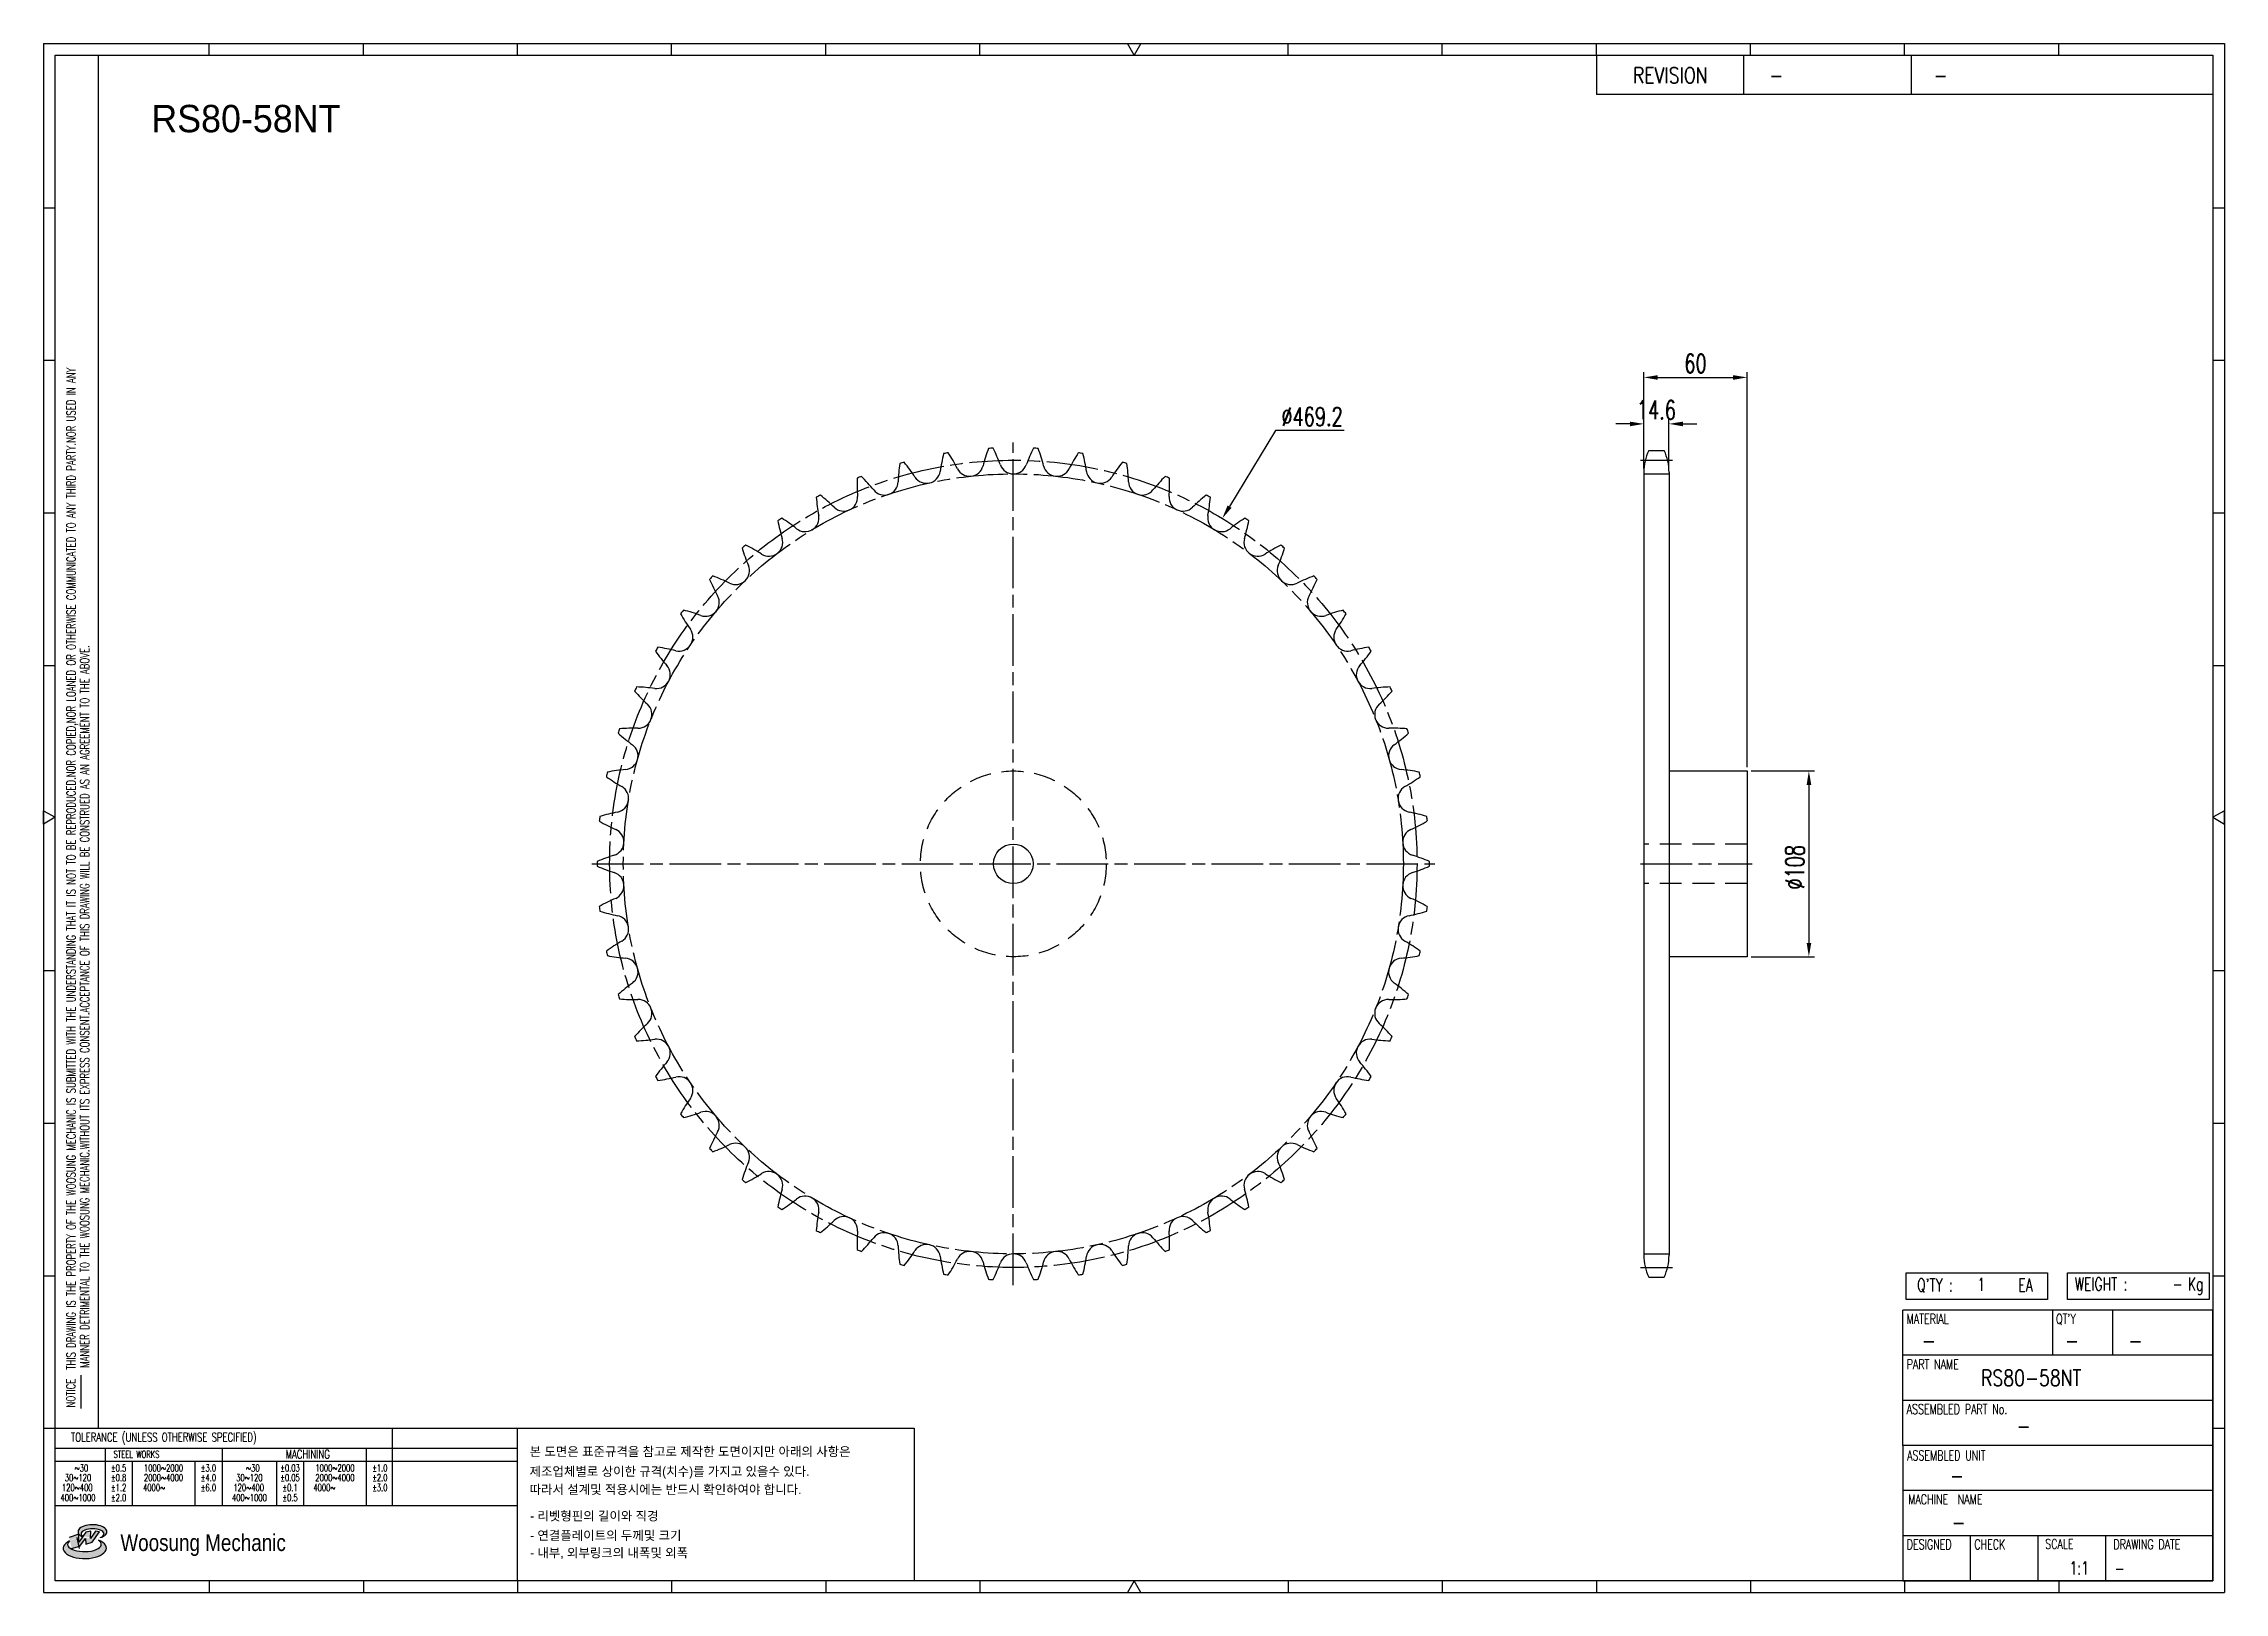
# Model space of a CAD drawing. Header units: millimetres. Extents: x 26814 to 28081, y 33 to 933.
import ezdxf
from ezdxf.enums import TextEntityAlignment as Align

# ---------------------------------------------------------------- set-up
doc = ezdxf.new("R2010")
doc.units = ezdxf.units.MM
for name, pattern in [('AM_ISO08W050', [18, 12, -1.5, 3, -1.5]), ('AM_ISO08W050x2', [9, 6, -0.75, 1.5, -0.75]), ('HIDDEN', [9.525, 6.35, -3.175])]:
    doc.linetypes.add(name, pattern=pattern)
doc.layers.get('Defpoints').update_dxf_attribs({"color": 80})
doc.layers.add('CL2', color=4, linetype='AM_ISO08W050', lineweight=25)
for name, color, linetype in [('HL', 2, 'HIDDEN'), ('LOGO', 7, 'Continuous'), ('S-DIM', 7, 'Continuous'), ('TITLE', 7, 'Continuous')]:
    doc.layers.add(name, color=color, linetype=linetype)
doc.styles.add('HAN', font='ROMANS.shx', dxfattribs={"width": 0.7, "bigfont": 'whgtxt.shx'})
doc.styles.add('HKD_ST2', font='romans.shx', dxfattribs={"width": 0.7, "height": 4, "bigfont": '@extfont2.shx'})
doc.styles.add('HSG', font='SIMPLEX.shx', dxfattribs={"width": 0.7, "bigfont": 'HSG.shx'})
doc.styles.add('MtXpl_', font='Gulim.ttf')
doc.styles.add('SLDTEXTSTYLE4', font='arial.ttf', dxfattribs={"width": 0.8})
doc.dimstyles.new('APP23', dxfattribs={"dimscale": 4.5, "dimtxt": 2.4, "dimasz": 1.8, "dimexe": 0.7, "dimexo": 0.5, "dimgap": 0.6, "dimtad": 1, "dimtoh": 1, "dimdec": 1, "dimrnd": 0.01, "dimzin": 9, "dimdsep": 46, "dimtxsty": 'HSG', "dimcen": 0, "dimclrd": 1, "dimclre": 1, "dimclrt": 256, "dimazin": 2, "dimtp": 1, "dimtm": 1, "dimtfac": 0.5, "dimtdec": 1, "dimtix": 1, "dimtofl": 0, "dimtmove": 0, "dimatfit": 3, "dimfxl": 0, "dimtvp": 1, "dimtolj": 2, "dimlwd": -1, "dimlwe": -1, "dimarcsym": 0})

# ---------------------------------------------------------------- blocks, each defined once
blk = doc.blocks.new('MASTER')
at = {"layer": 'LOGO'}
h = blk.add_hatch(color=10, dxfattribs=at)
h.paths.add_polyline_path([(1.544, 35.177), (1.554, 34.966), (1.779, 35.034), (2.054, 35.422), (1.908, 35.446), (1.728, 35.167), (1.741, 35.439), (1.547, 35.405), (1.292, 35.041), (1.295, 35.33), (0.943, 35.208), (1.03, 34.8), (1.336, 34.885)])
edge = h.paths.add_edge_path()
edge.add_ellipse((1.795, 35.421), major_axis=(-0.53, 0), ratio=0.487785, start_angle=122.36065, end_angle=403.39574)
edge.add_line((1.411, 35.244), (1.419, 35.261))
edge.add_ellipse((1.798, 35.344), major_axis=(-0.423, 0), ratio=0.444396, start_angle=131.58977, end_angle=386.19408, ccw=False)
edge = h.paths.add_edge_path()
edge.add_ellipse((1.512, 34.815), major_axis=(-0.793, 0), ratio=0.480113, start_angle=314.67633, end_angle=590.85213)
edge.add_ellipse((1.501, 34.958), major_axis=(-0.62, 0), ratio=0.43311, start_angle=331.7024, end_angle=574.42495, ccw=False)
at = {"color": 140}
for p, q in [((0, 90.118), (80.15, 90.118)), ((0, 90.118), (0, 33.191)), ((80.15, 90.118), (80.15, 33.191)), ((57.068, 89.693), (57.068, 88.246)), ((62.47, 89.693), (62.47, 88.246)), ((68.635, 89.693), (68.635, 88.246)), ((79.725, 88.246), (57.068, 88.246)), ((68.449, 43.961), (68.449, 44.936)), ((68.449, 44.936), (73.654, 44.936)), ((73.654, 44.936), (73.654, 43.961)), ((74.39, 43.961), (74.39, 44.936)), ((74.39, 44.936), (79.595, 44.936)), ((79.595, 44.936), (79.595, 43.961)), ((68.336, 38.59), (68.336, 43.563)), ((79.725, 43.563), (68.336, 43.563)), ((73.654, 43.961), (68.449, 43.961)), ((73.827, 43.563), (73.827, 41.905)), ((79.595, 43.961), (74.39, 43.961)), ((76.037, 43.563), (76.037, 41.905)), ((79.725, 38.59), (79.725, 43.563)), ((79.725, 41.905), (68.336, 41.905)), ((79.725, 40.248), (68.336, 40.248)), ((68.336, 38.59), (68.336, 33.616)), ((79.725, 38.59), (68.336, 38.59)), ((79.725, 33.616), (79.725, 38.59)), ((79.725, 36.932), (68.336, 36.932)), ((79.725, 35.274), (68.336, 35.274)), ((70.822, 33.616), (70.822, 35.274)), ((73.309, 33.616), (73.309, 35.274)), ((75.796, 33.616), (75.796, 35.274)), ((0, 33.191), (80.15, 33.191)), ((68.336, 33.616), (79.725, 33.616))]:
    blk.add_line(p, q, dxfattribs=at)
for p, q in [((6.089, 89.693), (6.089, 90.118)), ((11.753, 89.693), (11.753, 90.118)), ((17.418, 89.693), (17.418, 90.118)), ((23.082, 89.693), (23.082, 90.118)), ((28.746, 89.693), (28.746, 90.118)), ((34.411, 89.693), (34.411, 90.118)), ((45.739, 89.693), (45.739, 90.118)), ((51.404, 89.693), (51.404, 90.118)), ((57.068, 89.693), (57.068, 90.118)), ((62.732, 89.693), (62.732, 90.118)), ((68.397, 89.693), (68.397, 90.118)), ((74.061, 89.693), (74.061, 90.118)), ((0, 84.085), (0.425, 84.085)), ((79.725, 84.085), (80.15, 84.085)), ((0, 78.478), (0.425, 78.478)), ((79.725, 78.478), (80.15, 78.478)), ((0, 72.87), (0.425, 72.87)), ((79.725, 72.87), (80.15, 72.87)), ((0, 67.262), (0.425, 67.262)), ((79.725, 67.262), (80.15, 67.262)), ((0, 56.047), (0.425, 56.047)), ((79.725, 56.047), (80.15, 56.047)), ((0, 50.439), (0.425, 50.439)), ((79.725, 50.439), (80.15, 50.439)), ((0, 44.832), (0.425, 44.832)), ((79.725, 44.832), (80.15, 44.832)), ((1.377, 39.947), (1.377, 41.174)), ((0, 39.224), (0.425, 39.224)), ((79.725, 39.224), (80.15, 39.224)), ((6.089, 33.616), (6.089, 33.191)), ((11.753, 33.616), (11.753, 33.191)), ((17.418, 33.616), (17.418, 33.191)), ((23.082, 33.616), (23.082, 33.191)), ((28.746, 33.616), (28.746, 33.191)), ((34.411, 33.616), (34.411, 33.191)), ((45.739, 33.616), (45.739, 33.191)), ((51.404, 33.616), (51.404, 33.191)), ((57.068, 33.616), (57.068, 33.191)), ((62.732, 33.616), (62.732, 33.191)), ((68.397, 33.616), (68.397, 33.191)), ((74.061, 33.616), (74.061, 33.191))]:
    blk.add_line(p, q)
at = {"color": 2}
for p, q in [((2.017, 39.224), (2.017, 89.693)), ((0.425, 39.224), (17.418, 39.224)), ((0.425, 38.487), (17.418, 38.487)), ((2.257, 38.487), (2.257, 36.382)), ((6.557, 38.5), (6.557, 36.382)), ((11.857, 38.487), (11.857, 36.382)), ((12.816, 39.224), (12.816, 36.382)), ((17.418, 33.616), (17.418, 39.224)), ((0.425, 38.012), (17.418, 38.012)), ((3.257, 38.012), (3.257, 36.382)), ((5.557, 38.012), (5.557, 36.382)), ((8.557, 38.012), (8.557, 36.382)), ((9.557, 38.026), (9.557, 36.382)), ((0.425, 36.382), (17.418, 36.382))]:
    blk.add_line(p, q, dxfattribs=at)
for points in [[(40.075, 89.693), (39.83, 90.118), (40.32, 90.118)], [(0.425, 61.679), (0, 61.433), (0, 61.924)], [(79.725, 61.679), (80.15, 61.433), (80.15, 61.924)], [(40.075, 33.616), (39.83, 33.191), (40.32, 33.191)]]:
    blk.add_lwpolyline(points, close=True)
at = {"color": 140}
blk.add_lwpolyline([(0.425, 89.693), (79.725, 89.693), (79.725, 33.616), (0.425, 33.616)], close=True, dxfattribs=at)
at = {"layer": 'LOGO'}
for p, q in [((1.295, 35.33), (0.943, 35.208)), ((1.547, 35.405), (1.292, 35.041)), ((1.292, 35.041), (1.295, 35.33)), ((1.741, 35.439), (1.547, 35.405)), ((1.908, 35.446), (1.728, 35.167)), ((1.728, 35.167), (1.741, 35.439)), ((1.779, 35.034), (2.054, 35.422)), ((2.054, 35.422), (1.908, 35.446)), ((1.03, 34.8), (1.336, 34.885)), ((1.224, 35.208), (1.311, 34.8)), ((1.224, 35.208), (1.224, 35.208)), ((1.336, 34.885), (1.544, 35.177)), ((1.419, 35.261), (1.411, 35.244)), ((1.544, 35.177), (1.554, 34.966)), ((1.554, 34.966), (1.779, 35.034))]:
    blk.add_line(p, q, dxfattribs=at)
for centre, major_axis, ratio, start_param, end_param in [((1.795, 35.421), (-0.53, 0), 0.487785, 2.135596, 7.040584), ((1.798, 35.344), (-0.423, 0), 0.444396, 2.296675, 6.740358), ((1.512, 34.815), (-0.793, 0), 0.480113, 5.492138, 10.312315), ((1.501, 34.958), (-0.62, 0), 0.43311, 5.789299, 10.025607)]:
    blk.add_ellipse(centre, major_axis=major_axis, ratio=ratio, start_param=start_param, end_param=end_param, dxfattribs=at)
for s, height, style, width, p in [('REVISION', 0.5806, 'HAN', 0.8, (58.415, 88.664)), ('-', 0.581, 'HAN', 0.8, (63.426, 88.664)), ('-', 0.581, 'HAN', 0.8, (69.468, 88.664)), ("Q'TY : ", 0.4746, 'HKD_ST2', 0.7, (68.857, 44.253)), ('1', 0.475, 'HKD_ST2', 0.7, (71.071, 44.275)), ('EA', 0.4746, 'HKD_ST2', 0.7, (72.578, 44.253)), ('WEIGHT : ', 0.4746, 'HKD_ST2', 0.7, (74.65, 44.286)), ('Kg', 0.4746, 'HKD_ST2', 0.7, (78.807, 44.286)), ('-', 0.581, 'HAN', 0.8, (69.029, 42.157)), ('-', 0.581, 'HAN', 0.8, (74.289, 42.157)), ('-', 0.581, 'HAN', 0.8, (76.623, 42.157)), ('-', 0.581, 'HAN', 0.8, (72.515, 39.013)), ('-', 0.581, 'HAN', 0.8, (70.067, 37.189)), ('-', 0.581, 'HAN', 0.8, (70.126, 35.48)), ('1:1', 0.4746, 'HKD_ST2', 0.7, (74.458, 33.848)), ('-', 0.475, 'HKD_ST2', 0.7, (76.112, 33.837))]:
    blk.add_text(s, height=height, dxfattribs=dict(style=style, width=width)).set_placement(p)
at = {"color": 6, "style": 'HKD_ST2', "width": 0.7}
for s, p in [(' THIS DRAWING IS THE PROPERTY OF THE WOOSUNG MECHANIC IS SUBMITTED WITH THE UNDERSTANDING THAT IT IS NOT TO BE REPRODUCED.NOR COPIED,NOR LOANED OR OTHERWISE COMMUNICATED TO ANY THIRD PARTY.NOR USED IN ANY', (1.173, 41.217)), ('MANNER DETRIMENTAL TO THE WOOSUNG MECHANIC.WITHOUT ITS EXPRESS CONSENT.ACCEPTANCE OF THIS DRAWING WILL BE CONSTRUED AS AN AGREEMENT TO THE ABOVE.', (1.672, 41.447))]:
    blk.add_text(s, height=0.326266, rotation=90, dxfattribs=at).set_placement(p)
at = {"style": 'HKD_ST2', "width": 0.7}
blk.add_text('-', height=0.475, dxfattribs=at).set_placement((78.613, 44.286), align=Align.RIGHT)
at = {"color": 254, "style": 'HKD_ST2', "width": 0.7}
for s, height, p in [('MATERIAL', 0.3651, (68.474, 43.425)), ("QT'Y", 0.3651, (73.965, 43.425)), ('PART NAME', 0.3651, (68.474, 41.756)), ('ASSEMBLED PART No.', 0.36511, (68.474, 40.109)), ('ASSEMBLED UNIT', 0.36511, (68.49, 38.408)), ('MACHINE  NAME', 0.36511, (68.532, 36.794)), ('DESIGNED', 0.3651, (68.474, 35.136)), ('CHECK', 0.3651, (70.961, 35.136)), ('SCALE', 0.3651, (73.566, 35.153)), ('DRAWING DATE', 0.36511, (76.071, 35.141))]:
    blk.add_text(s, height=height, dxfattribs=at).set_placement(p, align=Align.TOP_LEFT)
at = {"style": 'HKD_ST2', "width": 0.7}
blk.add_text('NOTICE', height=0.3263, rotation=90, dxfattribs=at).set_placement((1.163, 39.988))
blk.add_text('TOLERANCE (UNLESS OTHERWISE SPECIFIED)', height=0.32627, dxfattribs=at).set_placement((4.417, 38.896), align=Align.MIDDLE_CENTER)
at = {"color": 4, "style": 'HKD_ST2', "width": 0.7}
for s, height, p in [('%%12630', 0.261, (1.389, 37.762)), ('1000%%1262000', 0.26101, (4.407, 37.762)), ('%%12630', 0.261, (7.689, 37.762)), ('1000%%1262000', 0.26101, (10.707, 37.762)), ('120%%126400', 0.26101, (1.237, 37.045)), ('30%%126120', 0.261, (1.263, 37.411)), ('4000%%126', 0.261, (4.061, 37.045)), ('2000%%1264000', 0.26101, (4.407, 37.411)), ('120%%126400', 0.26101, (7.537, 37.045)), ('30%%126120', 0.261, (7.563, 37.411)), ('4000%%126', 0.261, (10.321, 37.045)), ('2000%%1264000', 0.26101, (10.707, 37.411)), ('400%%1261000', 0.26101, (1.263, 36.67)), ('400%%1261000', 0.26101, (7.563, 36.67))]:
    blk.add_text(s, height=height, dxfattribs=at).set_placement(p, align=Align.MIDDLE_CENTER)
for s, height, p in [('%%P0.5', 0.261, (2.757, 37.762)), ('STEEL WORKS', 0.26101, (3.416, 38.268)), ('%%P3.0', 0.261, (6.057, 37.762)), ('%%P0.03', 0.261, (9.057, 37.762)), ('MACHINING', 0.3263, (9.707, 38.27)), ('%%P1.0', 0.261, (12.357, 37.762)), ('%%P0.8', 0.261, (2.757, 37.411)), ('%%P1.2', 0.261, (2.757, 37.045)), ('%%P4.0', 0.261, (6.057, 37.411)), ('%%P6.0', 0.261, (6.057, 37.045)), ('%%P0.05', 0.261, (9.057, 37.411)), ('%%P0.1', 0.261, (9.057, 37.045)), ('%%P2.0', 0.261, (12.357, 37.411)), ('%%P3.0', 0.261, (12.357, 37.045)), ('%%P2.0', 0.261, (2.757, 36.67)), ('%%P0.5', 0.261, (9.057, 36.67))]:
    blk.add_text(s, height=height, dxfattribs=at).set_placement(p, align=Align.MIDDLE)
at = {"color": 1, "style": 'SLDTEXTSTYLE4', "width": 0.8}
blk.add_text('Woosung Mechanic', height=0.61957, dxfattribs=at).set_placement((2.822, 34.711))
blk = doc.blocks.new('*D3')
at = {"layer": 'Defpoints', "color": 0, "transparency": 16777216}
for p in [(27758.7, 711.7), (27744.1, 683.5), (27758.7, 683.5)]:
    blk.add_point(p, dxfattribs=at)
at = {"layer": 'S-DIM', "color": 1, "transparency": 16777216}
for p, q in [((27736, 711.7), (27727.9, 711.7)), ((27744.1, 685.7), (27744.1, 714.8)), ((27758.7, 685.7), (27758.7, 714.8)), ((27766.8, 711.7), (27774.9, 711.7))]:
    blk.add_line(p, q, dxfattribs=at)
for points in [[(27736, 713), (27736, 710.3), (27744.1, 711.7)], [(27766.8, 713), (27766.8, 710.3), (27758.7, 711.7)]]:
    blk.add_solid(points, dxfattribs=at)
at = {"layer": 'S-DIM', "transparency": 16777216, "insert": (27751.4, 719.8), "char_height": 10.8, "attachment_point": 5, "style": 'HSG'}
blk.add_mtext('\\A2;14.6', dxfattribs=at)
blk = doc.blocks.new('*D4')
at = {"layer": 'Defpoints', "color": 0, "transparency": 16777216}
for p in [(27804.1, 738.7), (27744.1, 683.5), (27804.1, 510)]:
    blk.add_point(p, dxfattribs=at)
at = {"layer": 'S-DIM', "color": 1, "transparency": 16777216}
for p, q in [((27744.1, 685.7), (27744.1, 741.8)), ((27752.2, 738.7), (27796, 738.7)), ((27804.1, 512.2), (27804.1, 741.8))]:
    blk.add_line(p, q, dxfattribs=at)
for points in [[(27752.2, 740), (27752.2, 737.3), (27744.1, 738.7)], [(27796, 740), (27796, 737.3), (27804.1, 738.7)]]:
    blk.add_solid(points, dxfattribs=at)
at = {"layer": 'S-DIM', "transparency": 16777216, "insert": (27774.1, 746.8), "char_height": 10.8, "attachment_point": 5, "style": 'HSG'}
blk.add_mtext('\\A2;60', dxfattribs=at)
blk = doc.blocks.new('*D5')
at = {"layer": 'Defpoints', "color": 0, "transparency": 16777216}
for p in [(27499.1, 656.7), (27256.3, 255.3)]:
    blk.add_point(p, dxfattribs=at)
at = {"layer": 'S-DIM', "color": 1, "transparency": 16777216}
for p, q in [((27530.1, 707.8), (27503.3, 663.6)), ((27569.9, 707.8), (27530.1, 707.8))]:
    blk.add_line(p, q, dxfattribs=at)
blk.add_solid([(27502.2, 664.3), (27504.5, 662.9), (27499.1, 656.7)], dxfattribs=at)
at = {"layer": 'S-DIM', "transparency": 16777216, "insert": (27551.3, 715.9), "char_height": 10.8, "attachment_point": 5, "style": 'HSG'}
blk.add_mtext('\\A2;∅469.2', dxfattribs=at)
blk = doc.blocks.new('*D2')
at = {"layer": 'Defpoints', "color": 0, "transparency": 16777216}
for p in [(27804.1, 510), (27804.1, 402), (27840, 402)]:
    blk.add_point(p, dxfattribs=at)
at = {"layer": 'S-DIM', "color": 1, "transparency": 16777216}
for p, q in [((27806.4, 510), (27843.2, 510)), ((27840, 501.9), (27840, 410.1)), ((27806.4, 402), (27843.2, 402))]:
    blk.add_line(p, q, dxfattribs=at)
for points in [[(27838.7, 501.9), (27841.4, 501.9), (27840, 510)], [(27838.7, 410.1), (27841.4, 410.1), (27840, 402)]]:
    blk.add_solid(points, dxfattribs=at)
at = {"layer": 'S-DIM', "transparency": 16777216, "insert": (27831.9, 454), "char_height": 10.8, "attachment_point": 5, "rotation": 90, "style": 'HSG'}
blk.add_mtext('\\A2;%%c108', dxfattribs=at)

msp = doc.modelspace()

# ---------------------------------------------------------------- linework, layer by layer
for p, q in [((27746.94, 696.19), (27755.94, 696.19)), ((27744.14, 683.49), (27744.14, 228.51)), ((27758.74, 683.49), (27758.74, 228.51)), ((27758.74, 510), (27804.14, 510)), ((27804.14, 510), (27804.14, 402)), ((27804.14, 402), (27758.74, 402)), ((27746.94, 215.81), (27755.94, 215.81))]:
    msp.add_line(p, q)
at = {"color": 140}
msp.add_lwpolyline([(27089.59, 128), (27320.11, 128), (27320.11, 39.33), (27089.59, 39.33)], close=True, dxfattribs=at)
msp.add_circle((27377.7, 456), 11.5)
for centre, radius, start, end in [((27470.75, 658.5), 114.34, 160.10009, 165.43103), ((27377.7, 456), 241.86, 92.77952, 93.42737), ((27263.3, 647.26), 114.34, 20.77586, 26.10681), ((27492.1, 647.26), 114.34, 153.89319, 159.22414), ((27377.7, 456), 241.86, 86.57263, 87.22048), ((27284.65, 658.5), 114.34, 14.56897, 19.89991), ((27425.04, 673.77), 114.34, 172.51388, 177.84483), ((27377.7, 456), 241.86, 105.19332, 105.84117), ((27224.86, 618.19), 114.34, 33.18966, 38.5206), ((27448.31, 667.38), 114.34, 166.30698, 171.63793), ((27377.7, 456), 241.86, 98.98642, 99.63427), ((27243.29, 633.77), 114.34, 26.98276, 32.31371), ((27352.33, 689.28), 8.02, 206.98276, 345.43103), ((27377.7, 690.66), 8.02, 200.77586, 339.22414), ((27403.07, 689.28), 8.02, 194.56897, 333.01724), ((27512.11, 633.77), 114.34, 147.68629, 153.01724), ((27377.7, 456), 241.86, 80.36573, 81.01358), ((27307.09, 667.38), 114.34, 8.36207, 13.69302), ((27530.54, 618.19), 114.34, 141.4794, 146.81034), ((27377.7, 456), 241.86, 74.15883, 74.80668), ((27330.36, 673.77), 114.34, 2.15517, 7.48612), ((27774.34, 683.49), 30.2, 155.13196, 180), ((27728.54, 683.49), 30.2, 0, 24.86804), ((27401.22, 677.61), 114.34, 178.72077, 184.05172), ((27377.7, 456), 241.86, 111.40021, 112.04806), ((27208.22, 600.72), 114.34, 39.39655, 44.7275), ((27302.77, 678.37), 8.02, 219.39655, 357.84483), ((27327.25, 685.17), 8.02, 213.18966, 351.63793), ((27428.14, 685.17), 8.02, 188.36207, 326.81034), ((27452.63, 678.37), 8.02, 182.15517, 320.60345), ((27547.18, 600.72), 114.34, 135.2725, 140.60345), ((27377.7, 456), 241.86, 67.95194, 68.59979), ((27354.18, 677.61), 114.34, 355.94828, 1.27923), ((27377.7, 456), 241.86, 117.60711, 118.25496), ((27377.12, 678.86), 114.34, 184.92767, 190.25862), ((27193.56, 581.54), 114.34, 45.60345, 50.9344), ((27279.17, 668.97), 8.02, 225.60345, 4.05172), ((27476.23, 668.97), 8.02, 175.94828, 314.39655), ((27561.83, 581.54), 114.34, 129.0656, 134.39655), ((27377.7, 456), 241.86, 61.74504, 62.39289), ((27378.28, 678.86), 114.34, 349.74138, 355.07233), ((27377.7, 456), 241.86, 123.81401, 124.46186), ((27353.03, 677.49), 114.34, 191.13457, 196.46552), ((27181.07, 560.9), 114.34, 51.81034, 57.14129), ((27256.72, 657.07), 8.02, 231.81034, 10.25862), ((27498.68, 657.07), 8.02, 169.74138, 308.18966), ((27574.33, 560.9), 114.34, 122.85871, 128.18966), ((27402.37, 677.49), 114.34, 343.53448, 348.86543), ((27377.7, 456), 241.86, 55.53814, 56.18599), ((27377.7, 456), 241.86, 130.0209, 130.66875), ((27329.22, 673.52), 114.34, 197.34146, 202.67241), ((27170.88, 539.03), 114.34, 58.01724, 63.34819), ((27235.69, 642.81), 8.02, 238.01724, 16.46552), ((27519.71, 642.81), 8.02, 163.53448, 301.98276), ((27584.52, 539.03), 114.34, 116.65181, 121.98276), ((27426.17, 673.52), 114.34, 337.32759, 342.65854), ((27377.7, 456), 241.86, 49.33125, 49.9791), ((27377.7, 456), 241.86, 136.2278, 136.87565), ((27305.99, 667.01), 114.34, 203.54836, 208.87931), ((27163.12, 516.18), 114.34, 64.22414, 69.55509), ((27216.32, 626.36), 8.02, 244.22414, 22.67241), ((27539.08, 626.36), 8.02, 157.32759, 295.77586), ((27592.28, 516.18), 114.34, 110.44491, 115.77586), ((27449.41, 667.01), 114.34, 331.12069, 336.45164), ((27377.7, 456), 241.86, 43.12435, 43.7722), ((27198.85, 607.91), 8.02, 250.43103, 28.87931), ((27556.55, 607.91), 8.02, 151.12069, 289.56897), ((27377.7, 456), 241.86, 142.4347, 143.08254), ((27283.59, 658.02), 114.34, 209.75526, 215.08621), ((27157.87, 492.62), 114.34, 70.43103, 75.76198), ((27597.53, 492.62), 114.34, 104.23802, 109.56897), ((27471.8, 658.02), 114.34, 324.91379, 330.24474), ((27377.7, 456), 241.86, 36.91746, 37.5653), ((27183.47, 587.69), 8.02, 256.63793, 35.08621), ((27571.93, 587.69), 8.02, 144.91379, 283.36207), ((27170.37, 565.91), 8.02, 262.84483, 41.2931), ((27377.7, 456), 241.86, 148.64159, 149.28944), ((27262.3, 646.66), 114.34, 215.96215, 221.2931), ((27155.2, 468.64), 114.34, 76.63793, 81.96888), ((27600.2, 468.64), 114.34, 98.03112, 103.36207), ((27585.02, 565.91), 8.02, 138.7069, 277.15517), ((27493.09, 646.66), 114.34, 318.7069, 324.03785), ((27377.7, 456), 241.86, 30.71056, 31.35841), ((27377.7, 456), 241.86, 154.84849, 155.49634), ((27155.13, 444.51), 114.34, 82.84483, 88.17578), ((27600.26, 444.51), 114.34, 91.82422, 97.15517), ((27377.7, 456), 241.86, 24.50366, 25.15151), ((27242.37, 633.06), 114.34, 222.16905, 227.5), ((27159.7, 542.85), 8.02, 269.05172, 47.5), ((27595.69, 542.85), 8.02, 132.5, 270.94828), ((27513.03, 633.06), 114.34, 312.5, 317.83095), ((27377.7, 456), 241.86, 161.05539, 161.70323), ((27157.68, 420.51), 114.34, 89.05172, 94.38267), ((27597.72, 420.51), 114.34, 85.61733, 90.94828), ((27377.7, 456), 241.86, 18.29677, 18.94461), ((27224.02, 617.39), 114.34, 228.37595, 233.7069), ((27151.59, 518.78), 8.02, 275.25862, 53.7069), ((27603.81, 518.78), 8.02, 126.2931, 264.74138), ((27531.38, 617.39), 114.34, 306.2931, 311.62405), ((27377.7, 456), 241.86, 167.26228, 167.91013), ((27162.81, 396.93), 114.34, 95.25862, 100.58957), ((27592.59, 396.93), 114.34, 79.41043, 84.74138), ((27377.7, 456), 241.86, 12.08987, 12.73772), ((27207.47, 599.83), 114.34, 234.58284, 239.91379), ((27146.13, 493.96), 8.02, 281.46552, 59.91379), ((27609.27, 493.96), 8.02, 120.08621, 258.53448), ((27547.93, 599.83), 114.34, 300.08621, 305.41716), ((27377.7, 456), 241.86, 173.46918, 174.11703), ((27170.45, 374.05), 114.34, 101.46552, 106.79647), ((27584.95, 374.05), 114.34, 73.20353, 78.53448), ((27377.7, 456), 241.86, 5.88297, 6.53082), ((27192.91, 580.58), 114.34, 240.78974, 246.12069), ((27143.38, 468.7), 8.02, 287.67241, 66.12069), ((27612.02, 468.7), 8.02, 113.87931, 252.32759), ((27562.48, 580.58), 114.34, 293.87931, 299.21026), ((27180.53, 352.12), 114.34, 107.67241, 113.00336), ((27377.7, 456), 241.86, 179.67608, 180.32392), ((27574.87, 352.12), 114.34, 66.99664, 72.32759), ((27377.7, 456), 241.86, 359.67608, 0.32392), ((27180.53, 559.87), 114.34, 246.99664, 252.32759), ((27143.38, 443.29), 8.02, 293.87931, 72.32759), ((27612.02, 443.29), 8.02, 107.67241, 246.12069), ((27574.87, 559.87), 114.34, 287.67241, 293.00336), ((27192.91, 331.41), 114.34, 113.87931, 119.21026), ((27377.7, 456), 241.86, 185.88297, 186.53082), ((27562.48, 331.41), 114.34, 60.78974, 66.12069), ((27377.7, 456), 241.86, 353.46918, 354.11703), ((27170.45, 537.95), 114.34, 253.20353, 258.53448), ((27146.13, 418.03), 8.02, 300.08621, 78.53448), ((27609.27, 418.03), 8.02, 101.46552, 239.91379), ((27584.95, 537.95), 114.34, 281.46552, 286.79647), ((27207.47, 312.16), 114.34, 120.08621, 125.41716), ((27547.93, 312.16), 114.34, 54.58284, 59.91379), ((27377.7, 456), 241.86, 192.08987, 192.73772), ((27162.81, 515.06), 114.34, 259.41043, 264.74138), ((27151.59, 393.22), 8.02, 306.2931, 84.74138), ((27603.81, 393.22), 8.02, 95.25862, 233.7069), ((27592.59, 515.06), 114.34, 275.25862, 280.58957), ((27377.7, 456), 241.86, 347.26228, 347.91013), ((27224.02, 294.6), 114.34, 126.2931, 131.62405), ((27531.38, 294.6), 114.34, 48.37595, 53.7069), ((27377.7, 456), 241.86, 198.29677, 198.94461), ((27157.68, 491.48), 114.34, 265.61733, 270.94828), ((27159.7, 369.14), 8.02, 312.5, 90.94828), ((27595.69, 369.14), 8.02, 89.05172, 227.5), ((27597.72, 491.48), 114.34, 269.05172, 274.38267), ((27377.7, 456), 241.86, 341.05539, 341.70323), ((27242.37, 278.93), 114.34, 132.5, 137.83095), ((27377.7, 456), 241.86, 204.50366, 205.15151), ((27513.03, 278.93), 114.34, 42.16905, 47.5), ((27377.7, 456), 241.86, 334.84849, 335.49634), ((27155.13, 467.48), 114.34, 271.82422, 277.15517), ((27170.37, 346.08), 8.02, 318.7069, 97.15517), ((27585.02, 346.08), 8.02, 82.84483, 221.2931), ((27600.26, 467.48), 114.34, 262.84483, 268.17578), ((27262.3, 265.34), 114.34, 138.7069, 144.03785), ((27377.7, 456), 241.86, 210.71056, 211.35841), ((27155.2, 443.35), 114.34, 278.03112, 283.36207), ((27183.47, 324.31), 8.02, 324.91379, 103.36207), ((27571.93, 324.31), 8.02, 76.63793, 215.08621), ((27600.2, 443.35), 114.34, 256.63793, 261.96888), ((27493.09, 265.34), 114.34, 35.96215, 41.2931), ((27377.7, 456), 241.86, 328.64159, 329.28944), ((27283.59, 253.98), 114.34, 144.91379, 150.24474), ((27471.8, 253.98), 114.34, 29.75526, 35.08621), ((27377.7, 456), 241.86, 216.91746, 217.5653), ((27157.87, 419.37), 114.34, 284.23802, 289.56897), ((27198.85, 304.08), 8.02, 331.12069, 109.56897), ((27556.55, 304.08), 8.02, 70.43103, 208.87931), ((27597.53, 419.37), 114.34, 250.43103, 255.76198), ((27377.7, 456), 241.86, 322.4347, 323.08254), ((27305.99, 244.99), 114.34, 151.12069, 156.45164), ((27163.12, 395.81), 114.34, 290.44491, 295.77586), ((27216.32, 285.63), 8.02, 337.32759, 115.77586), ((27539.08, 285.63), 8.02, 64.22414, 202.67241), ((27592.28, 395.81), 114.34, 244.22414, 249.55509), ((27449.41, 244.99), 114.34, 23.54836, 28.87931), ((27377.7, 456), 241.86, 223.12435, 223.7722), ((27329.22, 238.47), 114.34, 157.32759, 162.65854), ((27426.17, 238.47), 114.34, 17.34146, 22.67241), ((27377.7, 456), 241.86, 316.2278, 316.87565), ((27377.7, 456), 241.86, 229.33125, 229.9791), ((27170.88, 372.97), 114.34, 296.65181, 301.98276), ((27235.69, 269.18), 8.02, 343.53448, 121.98276), ((27353.03, 234.5), 114.34, 163.53448, 168.86543), ((27519.71, 269.18), 8.02, 58.01724, 196.46552), ((27402.37, 234.5), 114.34, 11.13457, 16.46552), ((27584.52, 372.97), 114.34, 238.01724, 243.34819), ((27377.7, 456), 241.86, 310.0209, 310.66875), ((27377.7, 456), 241.86, 235.53814, 236.18599), ((27181.07, 351.09), 114.34, 302.85871, 308.18966), ((27256.72, 254.93), 8.02, 349.74138, 128.18966), ((27377.12, 233.13), 114.34, 169.74138, 175.07233), ((27498.68, 254.93), 8.02, 51.81034, 190.25862), ((27378.28, 233.13), 114.34, 4.92767, 10.25862), ((27574.33, 351.09), 114.34, 231.81034, 237.14129), ((27377.7, 456), 241.86, 303.81401, 304.46186), ((27377.7, 456), 241.86, 241.74504, 242.39289), ((27193.56, 330.45), 114.34, 309.0656, 314.39655), ((27279.17, 243.02), 8.02, 355.94828, 134.39655), ((27401.22, 234.38), 114.34, 175.94828, 181.27923), ((27302.77, 233.62), 8.02, 2.15517, 140.60345), ((27452.63, 233.62), 8.02, 39.39655, 177.84483), ((27476.23, 243.02), 8.02, 45.60345, 184.05172), ((27354.18, 234.38), 114.34, 358.72077, 4.05172), ((27561.83, 330.45), 114.34, 225.60345, 230.9344), ((27377.7, 456), 241.86, 297.60711, 298.25496), ((27377.7, 456), 241.86, 247.95194, 248.59979), ((27208.22, 311.28), 114.34, 315.2725, 320.60345), ((27425.04, 238.22), 114.34, 182.15517, 187.48612), ((27224.86, 293.8), 114.34, 321.4794, 326.81034), ((27327.25, 226.82), 8.02, 8.36207, 146.81034), ((27352.33, 222.71), 8.02, 14.56897, 153.01724), ((27377.7, 221.34), 8.02, 20.77586, 159.22414), ((27403.07, 222.71), 8.02, 26.98276, 165.43103), ((27428.14, 226.82), 8.02, 33.18966, 171.63793), ((27530.54, 293.8), 114.34, 213.18966, 218.5206), ((27330.36, 238.22), 114.34, 352.51388, 357.84483), ((27547.18, 311.28), 114.34, 219.39655, 224.7275), ((27377.7, 456), 241.86, 291.40021, 292.04806), ((27774.34, 228.51), 30.2, 180, 204.86804), ((27728.54, 228.51), 30.2, 335.13196, 0), ((27377.7, 456), 241.86, 254.15883, 254.80668), ((27448.31, 244.62), 114.34, 188.36207, 193.69302), ((27377.7, 456), 241.86, 260.36573, 261.01358), ((27243.29, 278.23), 114.34, 327.68629, 333.01724), ((27470.75, 253.49), 114.34, 194.56897, 199.89991), ((27263.3, 264.74), 114.34, 333.89319, 339.22414), ((27492.1, 264.74), 114.34, 200.77586, 206.10681), ((27284.65, 253.49), 114.34, 340.10009, 345.43103), ((27512.11, 278.23), 114.34, 206.98276, 212.31371), ((27377.7, 456), 241.86, 278.98642, 279.63427), ((27307.09, 244.62), 114.34, 346.30698, 351.63793), ((27377.7, 456), 241.86, 285.19332, 285.84117), ((27377.7, 456), 241.86, 266.57263, 267.22048), ((27377.7, 456), 241.86, 272.77952, 273.42737)]:
    msp.add_arc(centre, radius, start, end)
at = {"layer": 'CL2', "linetype": 'AM_ISO08W050x2', "ltscale": 5}
for p, q in [((27377.7, 211.14), (27377.7, 700.85)), ((27742.2, 690.58), (27760.69, 690.58)), ((27744.14, 682.64), (27758.74, 682.64)), ((27132.84, 456), (27622.56, 456)), ((27742.2, 456), (27806.96, 456)), ((27744.14, 229.35), (27758.74, 229.35)), ((27742.2, 221.41), (27760.69, 221.41))]:
    msp.add_line(p, q, dxfattribs=at)
for radius in [234.58, 226.64]:
    msp.add_circle((27377.7, 456), radius, dxfattribs=at)
at = {"layer": 'HL', "linetype": 'HIDDEN', "ltscale": 2}
for p, q in [((27804.14, 467.5), (27744.14, 467.5)), ((27804.14, 444.5), (27744.14, 444.5))]:
    msp.add_line(p, q, dxfattribs=at)
at = {"layer": 'HL', "ltscale": 2}
msp.add_circle((27377.7, 456), 54, dxfattribs=at)

# ---------------------------------------------------------------- block references
at = {"color": 140, "xscale": 15.81103464176613, "yscale": 15.81103464176613, "zscale": 15.81103464176613}
msp.add_blockref('MASTER', (26814.2, -492.17), dxfattribs=at)

# ---------------------------------------------------------------- texts
at = {"style": 'HAN', "width": 0.8}
msp.add_text('RS80-58NT', height=9.18, dxfattribs=at).set_placement((27940.06, 152.69))
at = {"color": 140, "style": 'MtXpl_'}
for s, p in [('본 도면은 표준규격을 참고로 제작한 도면이지만 아래의 사항은', (27096.6, 111.84)), ('제조업체별로 상이한 규격(치수)를 가지고 있을수 있다.', (27096.6, 100.31)), ('따라서 설계및 적용시에는 반드시 확인하여야 합니다.', (27096.6, 89.79)), ('- 리벳형핀의 길이와 직경', (27096.89, 74.39)), ('- 연결플레이트의 두께및 크기', (27096.89, 63.1)), ('- 내부, 외부링크의 내폭및 외폭', (27096.89, 52.97))]:
    msp.add_text(s, height=5.3037, dxfattribs=at).set_placement(p)
at = {"layer": 'TITLE', "color": 254, "style": 'MtXpl_'}
msp.add_text('RS80-58NT', height=15.911, dxfattribs=at).set_placement((26876.8, 881.17))

# ---------------------------------------------------------------- dimensions: what is measured, and where the dimension line sits
at = {"layer": 'S-DIM'}
dim = msp.add_linear_dim(base=(27804.14, 738.69), p1=(27744.14, 683.49), p2=(27804.14, 510), dimstyle='APP23', dxfattribs=at)
dim.commit()
dim.dimension.update_dxf_attribs({"geometry": '*D4', "text_midpoint": (27774.14, 746.79)})
dim = msp.add_diameter_dim_2p(p1=(27256.26, 255.3), p2=(27499.14, 656.7), dimstyle='APP23', dxfattribs=at)
dim.commit()
dim.dimension.update_dxf_attribs({"geometry": '*D5', "text_midpoint": (27551.33, 707.84), "dimtype": 131})
dim = msp.add_linear_dim(base=(27758.74, 711.69), p1=(27744.14, 683.49), p2=(27758.74, 683.49), dimstyle='APP23', dxfattribs=at)
dim.commit()
dim.dimension.update_dxf_attribs({"geometry": '*D3', "text_midpoint": (27751.44, 711.69), "dimtype": 128})
dim = msp.add_linear_dim(base=(27840.02, 402), p1=(27804.14, 510), p2=(27804.14, 402), angle=90, text='%%c<>', dimstyle='APP23', dxfattribs=at)
dim.commit()
dim.dimension.update_dxf_attribs({"geometry": '*D2', "text_midpoint": (27840.02, 453.96), "dimtype": 128})

doc.saveas('drawing.dxf')
